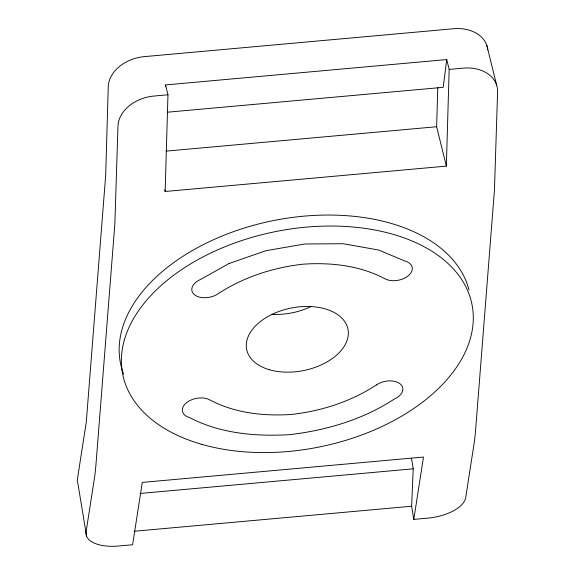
<?xml version="1.0" encoding="UTF-8"?>
<svg xmlns="http://www.w3.org/2000/svg" width="575" height="575" viewBox="0 0 575 575"><rect width="100%" height="100%" fill="white"/><g stroke="black" fill="none" stroke-linecap="round" stroke-linejoin="round"><path stroke-width="0.86" d="M165.147 191.489L167.965 94.774L165.535 84.927L446.732 59.563L449.161 69.417L446.351 166.125L165.147 191.489L164.73 189.772M446.351 166.125L436.633 126.73L437.776 87.328M449.161 69.417L463.227 68.145A35.621 26.443 -13.9 0 1 497.591 91.842L494.457 190.066L475.417 432.328L474.576 440.486L465.7 497.634A35.621 16.848 -9.4 0 1 427.865 518.125L413.799 519.39L411.635 506.23L413.231 468.826L411.492 458.297M165.32 86.66L165.535 84.927M446.732 59.563L443.21 87.328L167.368 112.204M413.799 519.39L423.488 457.046L142.284 482.411L132.602 544.755L118.543 546.02A35.621 16.848 -9.4 0 1 86.085 531.875L94.961 474.72L95.795 466.569L114.835 224.307L117.976 126.076A35.621 26.443 -13.9 0 1 153.906 96.047L167.965 94.774M166.146 151.124L436.633 126.73M140.063 493.465L413.231 468.826M134.004 531.271L411.635 506.23M486.881 45.597L496.599 84.992M86.588 536.245L77.913 483.604A35.621 16.848 -9.4 0 1 77.409 479.234L86.286 422.086L105.678 175.332L108.258 86.681A35.621 26.443 -13.9 0 1 144.188 56.645L453.51 28.75A35.621 26.443 -13.9 0 1 487.787 49.831M311.557 306.288A51.649 31.869 -11.3 0 1 271.824 314.317M123.668 374.239A178.099 109.897 -11.3 0 1 261.747 223.179A178.099 109.897 -11.3 0 1 468.992 289.987M229.116 263.487L200.395 279.529A16.028 9.89 -11.3 0 0 194.58 294.831A16.028 9.89 -11.3 0 0 218.234 293.688C243.721 277.006 273.067 267.569 303.226 264.162C331.135 262.351 359.713 265.485 384.761 278.667A16.028 9.89 -11.3 0 0 408.573 275.533A16.028 9.89 -11.3 0 0 405.102 261.064L378.508 250.01L343.225 243.735L304.815 243.98L265.894 250.714L229.116 263.487M376.409 384.941C350.923 401.616 321.576 411.06 291.417 414.46C263.515 416.271 234.931 413.137 209.882 399.956A16.028 9.89 -11.3 0 0 186.07 403.089A16.028 9.89 -11.3 0 0 189.542 417.558C220.362 433.651 255.638 436.626 289.829 434.65C326.701 430.272 362.976 419.513 394.256 399.1A16.028 9.89 -11.3 0 0 400.063 383.791A16.028 9.89 -11.3 0 0 376.409 384.941M201.818 444.367A178.099 109.897 -11.3 0 0 473.074 323.459A178.099 109.897 -11.3 0 0 217.084 250.103A178.099 109.897 -11.3 0 0 201.818 444.367M269.625 369.783A51.649 31.869 -11.3 0 0 348.292 334.715A51.649 31.869 -11.3 0 0 274.052 313.44A51.649 31.869 -11.3 0 0 269.625 369.783"/></g></svg>
